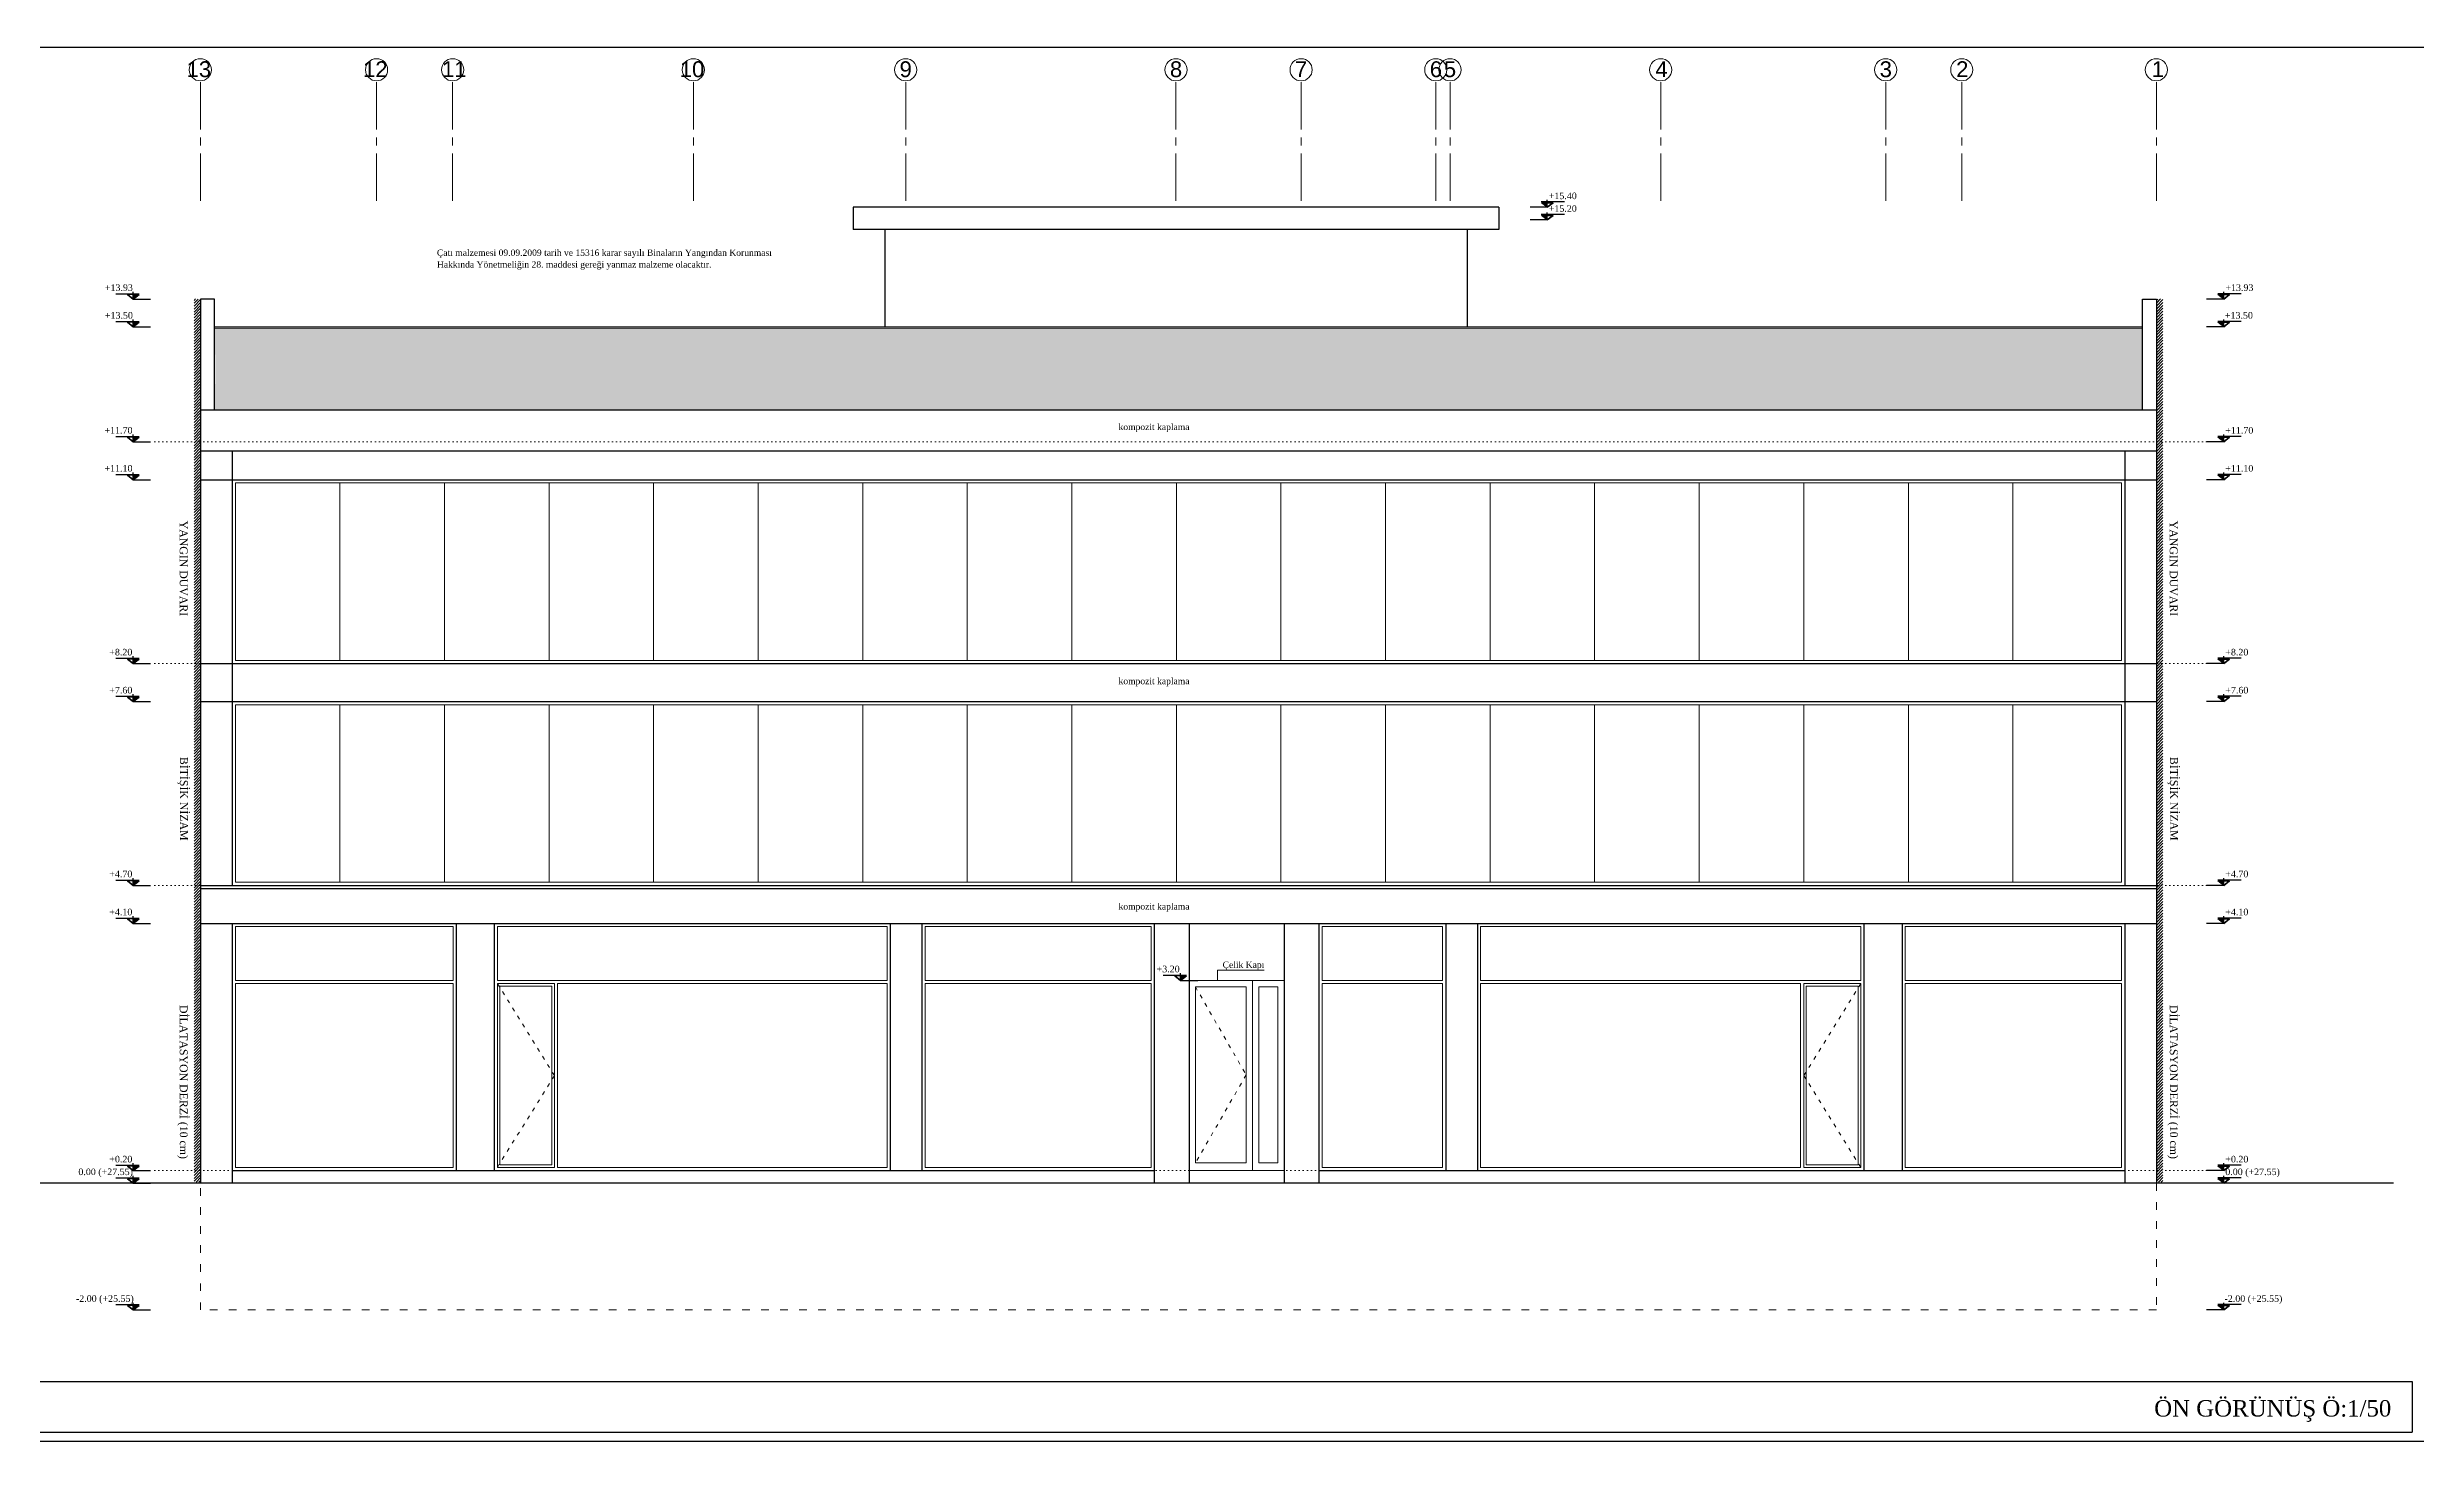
# Model space of a CAD drawing. Header units: centimetres. Extents: x 14449 to 53524, y -19051 to -10746.
# Drawn here: x 45890 to 49629, y -12946 to -10746 of the extents above; entities that cross this region are included whole.
import ezdxf

# ---------------------------------------------------------------- set-up
doc = ezdxf.new("R2010")
doc.units = ezdxf.units.CM
for name, pattern in [('ACAD_ISO03W100', [30, 12, -18]), ('CENTER2', [112.5, 75, -12.5, 12.5, -12.5]), ('DOT', [6.35, 0, -6.35]), ('IZDUSUM1', [20, 7.5, -5, 7.5, 0])]:
    doc.linetypes.add(name, pattern=pattern)
doc.layers.add('KOT', color=1, linetype='Continuous')
for name, color, linetype, lineweight in [('P-AKS', 255, 'Continuous', 5), ('rtm-izdusum-üst ince', 8, 'IZDUSUM1', 5), ('rtm-kesit katmanı-04', 33, 'Continuous', 25), ('rtm-kesit katmanı-05', 153, 'Continuous', 20), ('rtm-mhl-yazı-malzeme', 7, 'Continuous', 13), ('rtm-olcu-iç 01', 7, 'Continuous', 20), ('rtm-sembol kot yazı', 7, 'Continuous', 20), ('rtm-sıva', 252, 'Continuous', 15)]:
    doc.layers.add(name, color=color, linetype=linetype, lineweight=lineweight)
doc.styles.add('arial_1_18', font='arial.ttf', dxfattribs={"height": 0.2})
doc.styles.add('times new roman_1_18', font='times.ttf', dxfattribs={"height": 0.2})
doc.styles.add('VAZ-OLCU', font='times.ttf', dxfattribs={"height": 60})
doc.styles.add('ölçü', font='times.ttf', dxfattribs={"height": 10})
pattern_1 = [(46.20512, (18998.2734, -3091.6842), (-2.2917851, 2.1973498), [])]

# ---------------------------------------------------------------- blocks, each defined once
blk = doc.blocks.new('kotson')
at = {"layer": 'KOT'}
blk.add_hatch(color=256, dxfattribs=at).paths.add_polyline_path([(0.3, 13.6), (18, 0), (18, 13.6)])
for p, q in [((70, 16), (0, 16)), ((18, 0), (0.3, 13.6)), ((0.3, 13.6), (35.6, 13.6)), ((18, 0), (18, 21.9)), ((35.6, 13.6), (18, 0)), ((18, 0), (35.6, 13.6)), ((18, 0), (18, 13.6)), ((18, 0), (-33.7, 0))]:
    blk.add_line(p, q, dxfattribs=at)

msp = doc.modelspace()

# ---------------------------------------------------------------- hatches: boundary and pattern name
at = {"layer": 'rtm-kesit katmanı-05'}
h = msp.add_hatch(dxfattribs=at)
h.set_pattern_fill('AR-RSHKE', color=256, scale=0.1, style=0)
h.set_pattern_definition([(0, (6590.512, 2e-12), (64.77, 30.48), [15.24, -12.7, 17.78, -7.62, 22.86, -10.16]), (0, (6605.752, 1.27), (64.77, 30.48), [12.7, -48.26, 10.16, -15.24]), (0, (6636.232, -1.905), (64.77, 30.48), [7.62, -78.74]), (90, (6590.512, 2e-12), (-21.59, 30.48), [29.21, -92.71]), (90, (6605.752, 2e-12), (-21.59, 30.48), [28.575, -93.345]), (90, (6618.452, 2e-12), (-21.59, 30.48), [26.67, -95.25]), (90, (6636.232, -1.905), (-21.59, 30.48), [29.21, -92.71]), (90, (6643.852, -1.905), (-21.59, 30.48), [29.21, -92.71]), (90, (6666.712, 2e-12), (-21.59, 30.48), [27.94, -93.98])])
h.paths.add_polyline_path([(49197.1, -11189.2), (46154, -11189.2), (46155.6, -11248), (46154.5, -11318.5), (49196, -11318.5)])
at = {"layer": 'rtm-sıva'}
h = msp.add_hatch(dxfattribs=at)
h.set_pattern_fill('ANSI31', color=256, angle=1.2051)
h.set_pattern_definition(pattern_1)
h.paths.add_polyline_path([(46132, -11143.4), (46122, -11143.2), (46122, -12536.9), (46132, -12536.7)])
h = msp.add_hatch(dxfattribs=at)
h.set_pattern_fill('ANSI31', color=256, angle=1.2051)
h.set_pattern_definition(pattern_1)
h.paths.add_polyline_path([(49218.6, -11143.4), (49228.6, -11143.2), (49228.6, -12536.9), (49218.6, -12536.7)])

# ---------------------------------------------------------------- linework, layer by layer
at = {"color": 2, "lineweight": 25}
for p, q in [((45763.6, -12851.2), (49621.8, -12851.2)), ((49621.8, -12851.2), (49621.8, -12931.2)), ((45763.6, -12931.2), (49621.8, -12931.2))]:
    msp.add_line(p, q, dxfattribs=at)
for points in [[(53524.4, -10746.2), (16573.4, -10746.2)], [(53524.4, -12946.2), (16573.4, -12946.2)]]:
    msp.add_lwpolyline(points, dxfattribs=at)
at = {"layer": 'P-AKS', "linetype": 'CENTER2'}
for p, q in [((46132, -10988.5), (46132, -10799.1)), ((49218.6, -10988.5), (49218.6, -10799.1))]:
    msp.add_line(p, q, dxfattribs=at)
for points in [[(46409.8, -10988.5), (46409.8, -10799.1)], [(46529.8, -10988.5), (46529.8, -10799.1)], [(46909.8, -10988.5), (46909.8, -10799.1)], [(47244.8, -10988.5), (47244.8, -10799.1)], [(47671.3, -10988.5), (47671.3, -10799.1)], [(47868.8, -10988.5), (47868.8, -10799.1)], [(48081.3, -10988.5), (48081.3, -10799.1)], [(48103.8, -10988.5), (48103.8, -10799.1)], [(48436.3, -10988.5), (48436.3, -10799.1)], [(48791.3, -10988.5), (48791.3, -10799.1)], [(48911.3, -10988.5), (48911.3, -10799.1)]]:
    msp.add_lwpolyline(points, dxfattribs=at)
at = {"layer": 'P-AKS', "linetype": 'Continuous'}
for centre in [(46131.7, -10781.6), (46409.8, -10781.6), (46529.8, -10781.6), (46909.8, -10781.6), (47244.8, -10781.6), (47671.3, -10781.6), (47868.8, -10781.6), (48081.3, -10781.6), (48103.8, -10781.6), (48436.3, -10781.6), (48791.3, -10781.6), (48911.3, -10781.6), (49218.3, -10781.6)]:
    msp.add_circle(centre, 17.5, dxfattribs=at)
at = {"layer": 'rtm-izdusum-üst ince', "linetype": 'ACAD_ISO03W100', "ltscale": 0.5}
for points in [[(46600.5, -12223.5), (46690.5, -12368.5), (46600.5, -12513.5)], [(48752, -12223.5), (48662, -12368.5), (48752, -12513.5)], [(47702, -12228.5), (47782, -12367.6), (47702, -12506.6)]]:
    msp.add_lwpolyline(points, dxfattribs=at)
at = {"layer": 'rtm-kesit katmanı-04'}
for p, q in [((48181, -10998.5), (47162, -10998.5)), ((47162, -10998.5), (47162, -11033.5)), ((48181, -10998.5), (48181, -11033.5)), ((48181, -11033.5), (47162, -11033.5)), ((47212, -11033.5), (47212, -11187.2)), ((48131, -11033.5), (48131, -11187.2)), ((46182, -11383.5), (46182, -12068.5)), ((49168.4, -11383.5), (49168.4, -12068.5)), ((46132, -11428.5), (49218.6, -11428.5)), ((46132, -11718.5), (49218.6, -11718.5)), ((46132, -11778.5), (49218.6, -11778.5)), ((46132, -12068.5), (49218.6, -12068.5)), ((46132, -12073.5), (49218.6, -12073.5)), ((46132, -12128.5), (49218.6, -12128.5)), ((46182, -12128.5), (46182, -12538.5)), ((46535.5, -12128.5), (46535.5, -12518.5)), ((46595.5, -12128.5), (46595.5, -12518.5)), ((47220.5, -12128.5), (47220.5, -12518.5)), ((47270.5, -12128.5), (47270.5, -12518.5)), ((47637, -12128.5), (47637, -12538.5)), ((47692, -12128.5), (47692, -12538.5)), ((47842, -12128.5), (47842, -12538.5)), ((47897, -12128.5), (47897, -12538.5)), ((48097, -12128.5), (48097, -12518.5)), ((48147, -12128.5), (48147, -12518.5)), ((48757, -12128.5), (48757, -12518.5)), ((48817, -12128.5), (48817, -12518.5)), ((49168.4, -12128.5), (49168.4, -12538.5)), ((46182, -12518.5), (47637, -12518.5)), ((47897, -12518.5), (49168.4, -12518.5))]:
    msp.add_line(p, q, dxfattribs=at)
at = {"layer": 'rtm-kesit katmanı-04', "lineweight": 20}
for p, q in [((46154, -11187.2), (49196.6, -11187.2)), ((46154, -11189.2), (49196.6, -11189.2))]:
    msp.add_line(p, q, dxfattribs=at)
at = {"layer": 'rtm-kesit katmanı-04', "lineweight": 30}
for p, q in [((49218.6, -11318.5), (46132, -11318.5)), ((49218.6, -11383.5), (46132, -11383.5)), ((49592.5, -12538.5), (45761.9, -12538.5))]:
    msp.add_line(p, q, dxfattribs=at)
for points in [[(46154, -11318.5), (46154, -11143.3), (46132, -11143.3), (46132, -12538.5)], [(49196.6, -11318.5), (49196.6, -11143.3), (49218.6, -11143.3), (49218.6, -12538.5)]]:
    msp.add_lwpolyline(points, dxfattribs=at)
at = {"layer": 'rtm-kesit katmanı-05'}
for p, q in [((46352, -11433.5), (46352, -11713.5)), ((46517, -11433.5), (46517, -11713.5)), ((46682, -11433.5), (46682, -11713.5)), ((46847, -11433.5), (46847, -11713.5)), ((47012, -11433.5), (47012, -11713.5)), ((47177, -11433.5), (47177, -11713.5)), ((47342, -11433.5), (47342, -11713.5)), ((47507, -11433.5), (47507, -11713.5)), ((47672, -11433.5), (47672, -11713.5)), ((47837, -11433.5), (47837, -11713.5)), ((48002, -11433.5), (48002, -11713.5)), ((48167, -11433.5), (48167, -11713.5)), ((48332, -11433.5), (48332, -11713.5)), ((48497, -11433.5), (48497, -11713.5)), ((48662, -11433.5), (48662, -11713.5)), ((48827, -11433.5), (48827, -11713.5)), ((48992, -11433.5), (48992, -11713.5)), ((46352, -11783.5), (46352, -12063.5)), ((46517, -11783.5), (46517, -12063.5)), ((46682, -11783.5), (46682, -12063.5)), ((46847, -11783.5), (46847, -12063.5)), ((47012, -11783.5), (47012, -12063.5)), ((47177, -11783.5), (47177, -12063.5)), ((47342, -11783.5), (47342, -12063.5)), ((47507, -11783.5), (47507, -12063.5)), ((47672, -11783.5), (47672, -12063.5)), ((47837, -11783.5), (47837, -12063.5)), ((48002, -11783.5), (48002, -12063.5)), ((48167, -11783.5), (48167, -12063.5)), ((48332, -11783.5), (48332, -12063.5)), ((48497, -11783.5), (48497, -12063.5)), ((48662, -11783.5), (48662, -12063.5)), ((48827, -11783.5), (48827, -12063.5)), ((48992, -11783.5), (48992, -12063.5)), ((46187, -12218.5), (46530.5, -12218.5)), ((46187, -12223.5), (46530.5, -12223.5)), ((46600.5, -12218.5), (47215.5, -12218.5)), ((46600.5, -12223.5), (46690.5, -12223.5)), ((46690.5, -12223.5), (46690.5, -12513.5)), ((46695.5, -12223.5), (46695.5, -12513.5)), ((46695.5, -12223.5), (47215.5, -12223.5)), ((47275.5, -12218.5), (47632, -12218.5)), ((47275.5, -12223.5), (47632, -12223.5)), ((47902, -12218.5), (48092, -12218.5)), ((47902, -12223.5), (48092, -12223.5)), ((48152, -12218.5), (48752, -12218.5)), ((48152, -12223.5), (48657, -12223.5)), ((48657, -12223.5), (48657, -12513.5)), ((48662, -12223.5), (48662, -12513.5)), ((48662, -12223.5), (48752, -12223.5)), ((48822, -12218.5), (49163.4, -12218.5)), ((48822, -12223.5), (49163.4, -12223.5)), ((47702, -12506.6), (47702, -12228.5)), ((47702, -12228.5), (47782, -12228.5)), ((47782, -12228.5), (47782, -12506.6)), ((47832, -12228.5), (47802, -12228.5)), ((47802, -12228.5), (47802, -12506.6)), ((47832, -12506.6), (47832, -12228.5)), ((47692, -12518.5), (47842, -12518.5)), ((47702, -12506.6), (47782, -12506.6)), ((47832, -12506.6), (47802, -12506.6))]:
    msp.add_line(p, q, dxfattribs=at)
for points in [[(46187, -11433.5), (49163.4, -11433.5), (49163.4, -11713.5), (46187, -11713.5)], [(46187, -11783.5), (49163.4, -11783.5), (49163.4, -12063.5), (46187, -12063.5)], [(46686.5, -12227.5), (46604.5, -12227.5), (46604.5, -12509.5), (46686.5, -12509.5)], [(48666, -12227.5), (48748, -12227.5), (48748, -12509.5), (48666, -12509.5)]]:
    msp.add_lwpolyline(points, close=True, dxfattribs=at)
for points in [[(46187, -12218.5), (46187, -12133.5), (46530.5, -12133.5), (46530.5, -12218.5)], [(46600.5, -12218.5), (46600.5, -12133.5), (47215.5, -12133.5), (47215.5, -12218.5)], [(47275.5, -12218.5), (47275.5, -12133.5), (47632, -12133.5), (47632, -12218.5)], [(47902, -12218.5), (47902, -12133.5), (48092, -12133.5), (48092, -12218.5)], [(48152, -12218.5), (48152, -12133.5), (48752, -12133.5), (48752, -12218.5)], [(48822, -12218.5), (48822, -12133.5), (49163.4, -12133.5), (49163.4, -12218.5)], [(46530.5, -12223.5), (46530.5, -12513.5), (46187, -12513.5), (46187, -12223.5)], [(46690.5, -12513.5), (46600.5, -12513.5), (46600.5, -12223.5)], [(47215.5, -12223.5), (47215.5, -12513.5), (46695.5, -12513.5)], [(47632, -12223.5), (47632, -12513.5), (47275.5, -12513.5), (47275.5, -12223.5)], [(47692, -12518.5), (47692, -12218.5), (47792, -12218.5), (47792, -12518.5)], [(47842, -12218.5), (47692, -12218.5)], [(47842, -12518.5), (47842, -12218.5), (47792, -12218.5), (47792, -12518.5)], [(48092, -12223.5), (48092, -12513.5), (47902, -12513.5), (47902, -12223.5)], [(48657, -12513.5), (48152, -12513.5), (48152, -12223.5)], [(48752, -12223.5), (48752, -12513.5), (48662, -12513.5)], [(49163.4, -12223.5), (49163.4, -12513.5), (48822, -12513.5), (48822, -12223.5)]]:
    msp.add_lwpolyline(points, dxfattribs=at)
at = {"layer": 'rtm-mhl-yazı-malzeme', "linetype": 'Continuous', "lineweight": 0}
msp.add_line((47736.7, -12202.1), (47810.4, -12202.1), dxfattribs=at)
msp.add_lwpolyline([(47736.7, -12202.1), (47736.7, -12218.5)], dxfattribs=at)
at = {"layer": 'rtm-olcu-iç 01', "color": 7, "linetype": 'DOT'}
for p, q in [((49297.6, -11368.5), (46053, -11368.5)), ((49297.6, -11718.5), (46053, -11718.5)), ((49297.6, -12068.5), (46053, -12068.5)), ((49297.6, -12518.5), (46053, -12518.5))]:
    msp.add_line(p, q, dxfattribs=at)
at = {"layer": 'rtm-sıva', "linetype": 'ACAD_ISO03W100'}
msp.add_lwpolyline([(49218.6, -12538.5), (49218.6, -12738.5), (46132, -12738.5), (46132, -12538.5)], dxfattribs=at)

# ---------------------------------------------------------------- block references
at = {"layer": 'KOT', "yscale": 0.525, "zscale": 0.525}
for p, xscale in [((48247.8, -10998.5), 0.525), ((48247.8, -11018.5), 0.525), ((46035.3, -11143.3), -0.525), ((49315.3, -11143.3), 0.525), ((46035.3, -11187.2), -0.525), ((49315.3, -11187.2), 0.525), ((46035.3, -11368.5), -0.525), ((49315.3, -11368.5), 0.525), ((46035.3, -11428.5), -0.525), ((49315.3, -11428.5), 0.525), ((46035.3, -11718.5), -0.525), ((49315.3, -11718.5), 0.525), ((46035.3, -11778.5), -0.525), ((49315.3, -11778.5), 0.525), ((46035.3, -12068.5), -0.525), ((49315.3, -12068.5), 0.525), ((46035.3, -12128.5), -0.525), ((49315.3, -12128.5), 0.525), ((47688, -12218.5), -0.525), ((46035.3, -12518.5), -0.525), ((49315.3, -12518.5), 0.525), ((46035.3, -12538.5), -0.525), ((49315.3, -12538.5), 0.525), ((46035.3, -12738.5), -0.525), ((49315.3, -12738.5), 0.525)]:
    msp.add_blockref('kotson', p, dxfattribs=dict(at, xscale=xscale))

# ---------------------------------------------------------------- texts
at = {"style": 'ölçü'}
msp.add_text('ÖN GÖRÜNÜŞ Ö:1/50', height=25.92, dxfattribs=at).set_placement((49215, -12906.7))
at = {"layer": 'P-AKS', "linetype": 'Continuous', "style": 'arial_1_18'}
for s, p in [('13', (46110, -10793.2)), ('12', (46388.4, -10793.2)), ('11', (46513, -10793.2)), ('10', (46888.2, -10793.2)), ('9', (47235.1, -10793.2)), ('8', (47661.7, -10793.2)), ('7', (47859, -10793.2)), ('6', (48071.8, -10793.2)), ('5', (48094, -10793.2)), ('4', (48427.8, -10793.2)), ('3', (48781.7, -10793.2)), ('2', (48902.4, -10793.2)), ('1', (49211.2, -10793.2))]:
    msp.add_text(s, height=25, dxfattribs=at).set_placement(p)
at = {"layer": 'rtm-mhl-yazı-malzeme', "linetype": 'Continuous', "lineweight": 0, "style": 'times new roman_1_18'}
for s, p in [('Çatı malzemesi 09.09.2009 tarih ve 15316 karar sayılı Binaların Yangından Korunması ', (46505.1, -11075.2)), ('Hakkında Yönetmeliğin 28. maddesi gereği yanmaz malzeme olacaktır.', (46505.1, -11093.7)), ('kompozit kaplama', (47580.7, -11350.1)), ('kompozit kaplama', (47580.7, -11751.1)), ('kompozit kaplama', (47580.7, -12106.7)), ('Çelik Kapı', (47744.9, -12198.8))]:
    msp.add_text(s, height=10, dxfattribs=at).set_placement(p)
at = {"layer": 'rtm-mhl-yazı-malzeme', "lineweight": 30, "style": 'ölçü'}
for s, p in [('YANGIN DUVARI', (46099.2, -11493.1)), ('YANGIN DUVARI', (49239.5, -11493.1)), ('BİTİŞİK NİZAM', (46099.7, -11865.8)), ('BİTİŞİK NİZAM', (49240.1, -11865.8)), ('DİLATASYON DERZİ (10 cm)', (46099.2, -12257.3)), ('DİLATASYON DERZİ (10 cm)', (49239.6, -12257.3))]:
    msp.add_text(s, height=12.346, rotation=270.0563, dxfattribs=at).set_placement(p)
at = {"layer": 'rtm-sembol kot yazı', "style": 'VAZ-OLCU'}
for s, p in [('+15.40', (48259.6, -10985.7, -91.9)), ('+15.20', (48259.6, -11005.7, -91.9)), ('+13.93', (45981.1, -11130.5, -91.9)), ('+13.93', (49327.3, -11130.5, -91.9)), ('+13.50', (45981.1, -11174.3, -91.9)), ('+13.50', (49326.5, -11174.3, -91.9)), ('+11.70', (45980.5, -11355.7, -91.9)), ('+11.70', (49327.2, -11355.7, -91.9)), ('+11.10', (45980.5, -11415.7, -91.9)), ('+11.10', (49327.2, -11415.7, -91.9)), ('+8.20', (45988.1, -11705.7, -91.9)), ('+8.20', (49327.2, -11705.7, -91.9)), ('+7.60', (45988.1, -11765.7, -91.9)), ('+7.60', (49327.2, -11765.7, -91.9)), ('+4.70', (45988.1, -12055.7, -91.9)), ('+4.70', (49327.2, -12055.7, -91.9)), ('+4.10', (45988.1, -12115.7, -91.9)), ('+4.10', (49327.2, -12115.7, -91.9)), ('+3.20', (47640.8, -12205.7, -91.9)), ('0.00 (+27.55) ', (45939.3, -12525.7, -91.9)), ('+0.20', (45988.1, -12505.7, -91.9)), ('0.00 (+27.55) ', (49327.2, -12525.7, -91.9)), ('+0.20', (49327.2, -12505.7, -91.9)), ('-2.00 (+25.55) ', (45935.4, -12725.7, -91.9)), ('-2.00 (+25.55) ', (49325.9, -12725.7, -91.9))]:
    msp.add_text(s, height=10.4, dxfattribs=at).set_placement(p)

doc.saveas('drawing.dxf')
